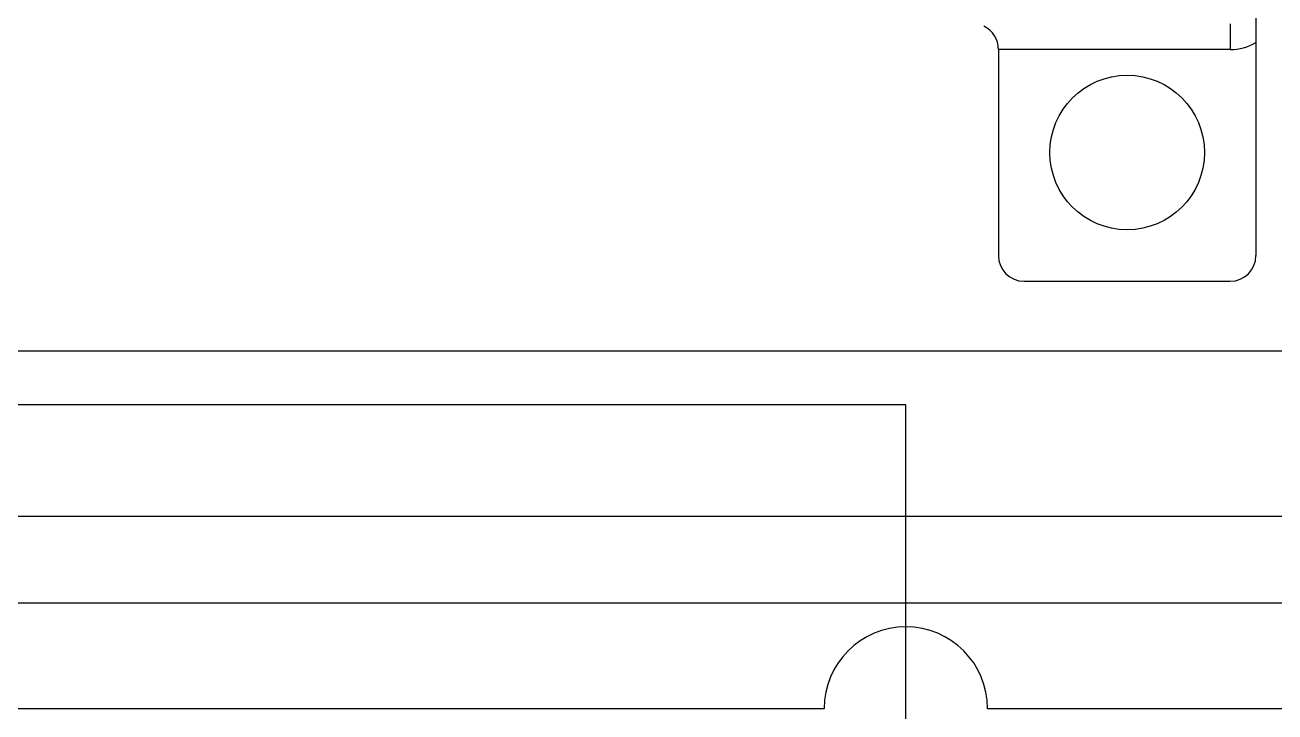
# Model space of a CAD drawing. Header units: millimetres. Extents: x 408 to 981, y 278 to 684.
# Drawn here: x 694.85 to 733.67, y 415.72 to 437.06 of the extents above; entities that cross this region are included whole.
import ezdxf

# ---------------------------------------------------------------- set-up
doc = ezdxf.new("R2010")
doc.units = ezdxf.units.MM
doc.layers.add('8_ALL_NOTES_BALLOONS_SYMBOLS_GT', color=7, linetype='Continuous')
doc.layers.add('RED_2.5mm^2', color=1, linetype='Continuous')

msp = doc.modelspace()

# ---------------------------------------------------------------- linework, layer by layer
at = {"layer": '8_ALL_NOTES_BALLOONS_SYMBOLS_GT', "color": 7, "linetype": 'Continuous'}
for p, q in [((733.083, 516.296), (733.083, 429.896)), ((732.283, 437.096), (732.283, 436.296)), ((725.083, 436.296), (725.083, 429.896)), ((732.283, 436.296), (725.083, 436.296)), ((725.883, 429.096), (732.283, 429.096))]:
    msp.add_line(p, q, dxfattribs=at)
msp.add_circle((729.083, 433.096), 2.4, dxfattribs=at)
for centre, radius, start, end in [((724.283, 436.296), 0.8, 0, 64.1868), ((732.283, 437.896), 1.6, 270, 300), ((725.883, 429.896), 0.8, 180, 270), ((732.283, 429.896), 0.8, 270, 0)]:
    msp.add_arc(centre, radius, start, end, dxfattribs=at)
at = {"layer": 'RED_2.5mm^2'}
for p, q in [((753.093, 426.931), (646.567, 426.931)), ((722.21, 425.257), (630.651, 425.257)), ((722.21, 406.942), (722.21, 425.257)), ((847.964, 421.795), (674.951, 421.795)), ((814.858, 419.099), (671.675, 419.099)), ((719.67, 415.824), (693.867, 415.824)), ((750.553, 415.824), (724.75, 415.824))]:
    msp.add_line(p, q, dxfattribs=at)
msp.add_arc((722.21, 415.824), 2.54, 0, 180, dxfattribs=at)

doc.saveas('drawing.dxf')
